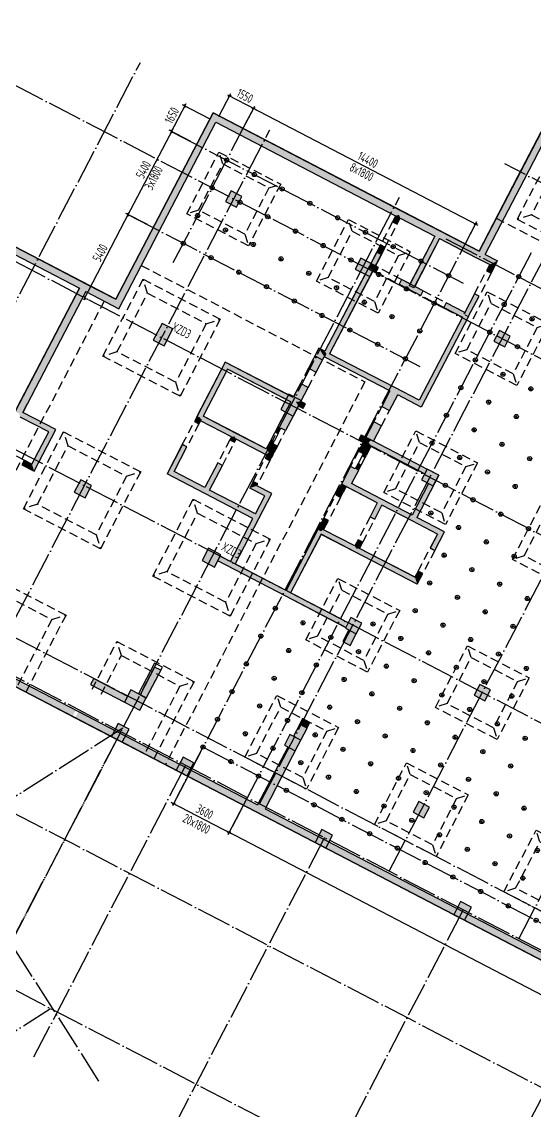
# Model space of a CAD drawing. Extents: x -190030 to 1780958, y -2186385 to 288330.
# Drawn here: x -89805 to -60274, y 192945 to 255662 of the extents above; entities that cross this region are included whole.
import ezdxf

# ---------------------------------------------------------------- set-up
doc = ezdxf.new("R2010")
doc.units = 0
doc.header["$LTSCALE"] = 1000
doc.header["$MEASUREMENT"] = 0
doc.linetypes.add('DASHED', pattern=[0.75, 0.5, -0.25])
doc.linetypes.add('DOTE', pattern=[2.42, 2, -0.2, 0.02, -0.2])
for name, color, linetype in [('$0$05-填充_天正', 26, 'Continuous'), ('$0$A_STR-砌块墙', 121, 'Continuous'), ('$0$A_STR-砼墙', 51, 'Continuous'), ('05-填充_天正', 26, 'Continuous'), ('104-6 B2核心筒$0$05-填充_天正', 26, 'Continuous'), ('104-6 B2核心筒$0$A_STR-砼墙', 51, 'Continuous'), ('3', 3, 'Continuous'), ('A_AXIS-轴线', 1, 'DOTE'), ('A_STR-砼墙', 51, 'Continuous'), ('BEAM_SE', 144, 'DASHED'), ('COLU', 7, 'Continuous'), ('COLU_HATCH', 251, 'Continuous'), ('DIM', 3, 'Continuous'), ('DOTE', 4, 'DOTE'), ('jc', 5, 'Continuous'), ('s-base', 60, 'Continuous'), ('TEXT', 7, 'Continuous'), ('锚杆', 6, 'Continuous')]:
    doc.layers.add(name, color=color, linetype=linetype)
doc.styles.add('TSSD_Dimension', font='Tssdeng.shx', dxfattribs={"width": 0.7, "bigfont": 'hztxt.shx'})
doc.styles.add('TSSD_Rein', font='tssdeng.shx', dxfattribs={"width": 0.7, "bigfont": 'hztxt.shx'})
doc.dimstyles.new('TSSD_150_150', dxfattribs={"dimtxt": 525, "dimasz": 150, "dimexe": 150, "dimexo": 375, "dimgap": 150, "dimtad": 1, "dimdec": 0, "dimzin": 0, "dimdsep": 46, "dimtxsty": 'TSSD_Dimension', "dimblk": 'ARCHTICK', "dimblk1": 'ARCHTICK', "dimblk2": 'ARCHTICK', "dimcen": 0, "dimdle": 150, "dimclrt": 7, "dimadec": 0, "dimazin": 0, "dimtfac": 1, "dimtdec": 0, "dimtix": 1, "dimtmove": 2, "dimatfit": 3, "dimfxl": 1, "dimtolj": 1, "dimtzin": 0, "dimarcsym": 0})

# ---------------------------------------------------------------- blocks, each defined once
blk = doc.blocks.new('104 轴线')
for p, q in [((-113685, 111729), (-249575, 182469)), ((-206397, 125945), (-177039, 182341)), ((-198946, 122066), (-169588, 178462)), ((-117841, 103746), (-253731, 174486)), ((-191495, 118187), (-162137, 174584)), ((-238076, 120964), (-213259, 168637)), ((-122274, 95231), (-258164, 165971)), ((-230625, 117086), (-205808, 164758)), ((-109530, 119712), (-192288, 162793)), ((-223174, 113207), (-198357, 160880)), ((-126707, 86715), (-262597, 157455)), ((-127630, 84941), (-263520, 155681)), ((-130863, 78732), (-266753, 149472)), ((-135018, 70749), (-270908, 141489)), ((-262856, 99412), (-214266, 130319)), ((-214380, 130100), (-223174, 113207)), ((-210654, 128161), (-219449, 111268)), ((-224464, 123832), (-215662, 109994)), ((-202671, 124005), (-211465, 107112)), ((-194688, 119850), (-203482, 102956)), ((-186705, 115694), (-195499, 98801)), ((-256737, 89793), (-218420, 114166))]:
    blk.add_line(p, q)
blk = doc.blocks.new('A$C40850C3D')
at = {"layer": 's-base', "color": 8, "linetype": 'DASHED'}
for p, q in [((-1500, 1500), (-2000, 2000)), ((1500, 1500), (2000, 2000)), ((-1500, -1500), (-2000, -2000)), ((1500, -1500), (2000, -2000))]:
    blk.add_line(p, q, dxfattribs=at)
for points in [[(2000, 2000), (2000, -2000), (-2000, -2000), (-2000, 2000)], [(1500, 1500), (1500, -1500), (-1500, -1500), (-1500, 1500)]]:
    blk.add_lwpolyline(points, close=True, dxfattribs=at)
blk = doc.blocks.new('zhu1')
at = {"layer": 'COLU_HATCH'}
for points in [[(-93235, 101818), (-92615, 101495), (-92291, 102116), (-92912, 102439)], [(-85785, 97939), (-84942, 97501), (-84619, 98122), (-85461, 98560)], [(-96883, 94811), (-97391, 93835), (-96770, 93511), (-96262, 94487)], [(-77801, 93784), (-77181, 93460), (-76857, 94081), (-77478, 94405)], [(-90054, 89846), (-89345, 89476), (-88883, 90363), (-89592, 90733)], [(-81957, 85801), (-81292, 85454), (-80969, 86075), (-81634, 86421)], [(-101570, 85807), (-101940, 85098), (-101319, 84774), (-100949, 85484)], [(-94210, 81863), (-94579, 81153), (-93870, 80784), (-93500, 81493)], [(-86346, 77262), (-85725, 76939), (-85401, 77560), (-86022, 77883)], [(-78939, 73407), (-78318, 73083), (-77995, 73704), (-78616, 74027)], [(-98164, 72535), (-97795, 73244), (-98682, 73706), (-99051, 72996)], [(-99799, 71019), (-99178, 70695), (-98785, 71449), (-99406, 71773)], [(-89855, 70521), (-89234, 70198), (-88911, 70819), (-89532, 71142)], [(-96073, 69079), (-95452, 68756), (-95060, 69510), (-95681, 69833)], [(-82448, 66665), (-81827, 66342), (-81504, 66963), (-82125, 67286)], [(-88090, 64923), (-87469, 64600), (-87077, 65354), (-87698, 65677)], [(-80107, 60768), (-79486, 60445), (-79094, 61198), (-79715, 61522)]]:
    blk.add_hatch(color=8, dxfattribs=at).paths.add_polyline_path(points)
at = {"layer": 'A_STR-砼墙', "color": 8}
for p, q in [((-99544, 96196), (-93957, 106929)), ((-93957, 106929), (-83136, 101295)), ((-76417, 103265), (-74432, 107079)), ((-76062, 103080), (-74077, 106894)), ((-99374, 95656), (-93787, 106389)), ((-93787, 106389), (-83453, 101010)), ((-78656, 98964), (-76417, 103265)), ((-78301, 98779), (-76062, 103080)), ((-83453, 101010), (-83638, 100655)), ((-83136, 101295), (-80874, 100118)), ((-83638, 100655), (-83372, 100517)), ((-83372, 100517), (-83187, 100871)), ((-83187, 100871), (-81191, 99832)), ((-106906, 100028), (-101230, 97073)), ((-81191, 99832), (-82624, 97080)), ((-80874, 100118), (-78656, 98964)), ((-107047, 99651), (-101636, 96834)), ((-84331, 99325), (-84562, 98881)), ((-84065, 99186), (-84331, 99325)), ((-84295, 98742), (-84065, 99186)), ((-80925, 99694), (-82358, 96941)), ((-80925, 99694), (-78841, 98609)), ((-84295, 98742), (-87251, 93066)), ((-84562, 98881), (-84885, 98260)), ((-78841, 98609), (-78042, 98193)), ((-78301, 98779), (-77592, 98409)), ((-84759, 97853), (-84581, 97760)), ((-84443, 98027), (-84620, 98119)), ((-84581, 97760), (-84443, 98027)), ((-78042, 98193), (-78227, 97838)), ((-77961, 97700), (-77592, 98409)), ((-85208, 97639), (-87517, 93204)), ((-83112, 97334), (-83251, 97068)), ((-82624, 97080), (-83112, 97334)), ((-78227, 97838), (-77961, 97700)), ((-105215, 89959), (-101636, 96834)), ((-101281, 96649), (-104906, 89686)), ((-101281, 96649), (-99374, 95656)), ((-101230, 97073), (-99544, 96196)), ((-83251, 97068), (-82009, 96421)), ((-81870, 96687), (-82358, 96941)), ((-82009, 96421), (-81870, 96687)), ((-80540, 95995), (-80678, 95729)), ((-79475, 95441), (-80540, 95995)), ((-78920, 96508), (-79519, 95357)), ((-79253, 95219), (-78654, 96369)), ((-78654, 96369), (-78920, 96508)), ((-80678, 95729), (-79614, 95175)), ((-79519, 95357), (-79475, 95441)), ((-79614, 95175), (-82106, 90387)), ((-79278, 95169), (-81978, 89983)), ((-79253, 95219), (-79278, 95169)), ((-87872, 93389), (-88472, 92236)), ((-88028, 92005), (-87567, 92892)), ((-87517, 93204), (-87872, 93389)), ((-87522, 92869), (-87567, 92892)), ((-83779, 90920), (-87522, 92869)), ((-83507, 91117), (-87251, 93066)), ((-93252, 92582), (-94868, 89478)), ((-89615, 90689), (-93252, 92582)), ((-88472, 92236), (-88028, 92005)), ((-93124, 92177), (-94533, 89472)), ((-89754, 90423), (-93124, 92177)), ((-88934, 91349), (-89326, 90594)), ((-88490, 91118), (-88934, 91349)), ((-88906, 90319), (-88490, 91118)), ((-82106, 90387), (-83507, 91117)), ((-136647, 90652), (-101699, 72459)), ((-88640, 90181), (-88906, 90319)), ((-83779, 90920), (-84241, 90033)), ((-83797, 89802), (-83336, 90689)), ((-81978, 89983), (-83336, 90689)), ((-136832, 90297), (-101883, 72104)), ((-104906, 89686), (-104652, 90174)), ((-102999, 88693), (-104906, 89686)), ((-89788, 89707), (-90227, 88865)), ((-89044, 90053), (-89783, 88634)), ((-88778, 89915), (-89044, 90053)), ((-88778, 89915), (-88640, 90181)), ((-84241, 90033), (-83797, 89802)), ((-103403, 88566), (-105045, 89420)), ((-94891, 89434), (-95030, 89167)), ((-95030, 89167), (-94763, 89029)), ((-94868, 89478), (-94891, 89434)), ((-94763, 89029), (-94671, 89206)), ((-92897, 88283), (-94671, 89206)), ((-92626, 88480), (-94533, 89472)), ((-84703, 89146), (-85164, 88259)), ((-84259, 88915), (-84703, 89146)), ((-104373, 86703), (-103403, 88566)), ((-104246, 86298), (-102999, 88693)), ((-90896, 87579), (-92626, 88480)), ((-90227, 88865), (-90388, 88554)), ((-90388, 88554), (-90211, 88462)), ((-90211, 88462), (-90049, 88772)), ((-89783, 88634), (-90049, 88772)), ((-84721, 88028), (-84259, 88915)), ((-95722, 87837), (-96599, 86152)), ((-95456, 87698), (-95722, 87837)), ((-92897, 88283), (-92989, 88105)), ((-92989, 88105), (-92723, 87967)), ((-92723, 87967), (-92631, 88144)), ((-90901, 87244), (-92631, 88144)), ((-90688, 87978), (-90896, 87579)), ((-90619, 88111), (-90688, 87978)), ((-90442, 88018), (-90619, 88111)), ((-90511, 87885), (-90442, 88018)), ((-90511, 87885), (-90245, 87747)), ((-85303, 87993), (-85580, 87461)), ((-85430, 88398), (-85569, 88132)), ((-85569, 88132), (-85303, 87993)), ((-85430, 88398), (-84854, 88098)), ((-85164, 88259), (-84721, 88028)), ((-84854, 88098), (-83452, 87368)), ((-96195, 86279), (-95456, 87698)), ((-90857, 87221), (-90949, 87043)), ((-90857, 87221), (-90901, 87244)), ((-90857, 87221), (-90901, 87244)), ((-90683, 86905), (-90452, 87348)), ((-90245, 87747), (-90452, 87348)), ((-90452, 87348), (-90452, 87348)), ((-90452, 87348), (-90452, 87348)), ((-85580, 87461), (-85314, 87322)), ((-85314, 87322), (-85383, 87189)), ((-85383, 87189), (-85206, 87097)), ((-85206, 87097), (-85136, 87230)), ((-84859, 87762), (-85136, 87230)), ((-84859, 87762), (-83591, 87102)), ((-83452, 87368), (-81634, 86421)), ((-104817, 86934), (-104956, 86668)), ((-104956, 86668), (-104246, 86298)), ((-104373, 86703), (-104817, 86934)), ((-93682, 86775), (-94421, 85356)), ((-94155, 85217), (-93416, 86636)), ((-93416, 86636), (-93682, 86775)), ((-90949, 87043), (-90683, 86905)), ((-86042, 86574), (-86573, 85554)), ((-85775, 86435), (-86042, 86574)), ((-85614, 86746), (-85775, 86435)), ((-85436, 86653), (-85614, 86746)), ((-85598, 86343), (-85436, 86653)), ((-83591, 87102), (-81772, 86155)), ((-94426, 85020), (-96599, 86152)), ((-94421, 85356), (-96195, 86279)), ((-85598, 86343), (-85991, 85589)), ((-80969, 86075), (-82239, 83636)), ((-81013, 86098), (-80969, 86075)), ((-91642, 85713), (-91841, 85331)), ((-90980, 84883), (-91841, 85331)), ((-91376, 85574), (-91642, 85713)), ((-91436, 85459), (-91376, 85574)), ((-90576, 85011), (-91436, 85459)), ((-86573, 85554), (-86757, 85199)), ((-86306, 85415), (-86491, 85060)), ((-84506, 84478), (-86306, 85415)), ((-84234, 84675), (-85991, 85589)), ((-81558, 85593), (-82505, 83774)), ((-91659, 83580), (-94426, 85020)), ((-91520, 83846), (-94155, 85217)), ((-91520, 83846), (-90980, 84883)), ((-91324, 83574), (-90576, 85011)), ((-86757, 85199), (-86896, 84933)), ((-86896, 84933), (-86630, 84794)), ((-86630, 84794), (-86491, 85060)), ((-82505, 83774), (-84234, 84675)), ((-84506, 84478), (-84921, 83680)), ((-84655, 83541), (-84240, 84339)), ((-82510, 83439), (-84240, 84339)), ((-92952, 81096), (-91659, 83580)), ((-92686, 80957), (-91324, 83574)), ((-87588, 83602), (-87935, 82937)), ((-87599, 82932), (-87322, 83464)), ((-87322, 83464), (-87588, 83602)), ((-84921, 83680), (-84655, 83541)), ((-81047, 82677), (-82510, 83439)), ((-80642, 82805), (-82239, 83636)), ((-87935, 82937), (-89759, 79433)), ((-85799, 81994), (-87599, 82932)), ((-81196, 81740), (-80642, 82805)), ((-87738, 82666), (-89493, 79294)), ((-85804, 81659), (-87738, 82666)), ((-85614, 82349), (-85799, 81994)), ((-85348, 82211), (-85614, 82349)), ((-85533, 81856), (-85348, 82211)), ((-81047, 82677), (-81462, 81879)), ((-82212, 79789), (-85804, 81659)), ((-82339, 80193), (-85533, 81856)), ((-81462, 81879), (-81196, 81740)), ((-89764, 79098), (-93685, 81139)), ((-89759, 79433), (-93546, 81405)), ((-82155, 80548), (-82339, 80193)), ((-82212, 79789), (-81889, 80410)), ((-81889, 80410), (-82155, 80548)), ((-86323, 77306), (-89764, 79098)), ((-86184, 77572), (-89493, 79294)), ((-86150, 77161), (-86497, 76495)), ((-86071, 76274), (-85724, 76939)), ((-86497, 76495), (-86071, 76274)), ((-100818, 74366), (-101003, 74012)), ((-101003, 74012), (-99051, 72996)), ((-100818, 74366), (-98867, 73350)), ((-101699, 72459), (-91391, 67093)), ((-101883, 72104), (-91443, 66669)), ((-88990, 71705), (-89337, 71040)), ((-88806, 72060), (-88990, 71705)), ((-88380, 71839), (-88806, 72060)), ((-88564, 71484), (-88380, 71839)), ((-88564, 71484), (-89072, 70508)), ((-89660, 70419), (-91391, 67093)), ((-89072, 70508), (-90966, 66871)), ((-91443, 66669), (-64850, 52826)), ((-90966, 66871), (-64799, 53250))]:
    blk.add_line(p, q, dxfattribs=at)
blk.add_lwpolyline([(-96872, 75017), (-97315, 75248), (-98239, 73474), (-97795, 73243)], close=True, dxfattribs=at)
at = {"layer": 'COLU', "color": 8}
for points in [[(-93235, 101818), (-92615, 101495), (-92291, 102116), (-92912, 102439)], [(-85785, 97939), (-84942, 97501), (-84619, 98122), (-85461, 98560)], [(-96883, 94811), (-97391, 93835), (-96770, 93511), (-96262, 94487)], [(-77801, 93784), (-77181, 93460), (-76857, 94081), (-77478, 94405)], [(-81957, 85801), (-81292, 85454), (-80969, 86075), (-81634, 86421)], [(-101570, 85807), (-101940, 85098), (-101319, 84774), (-100949, 85484)], [(-94210, 81863), (-94579, 81153), (-93870, 80784), (-93500, 81493)], [(-86346, 77262), (-85725, 76939), (-85401, 77560), (-86022, 77883)], [(-78939, 73407), (-78318, 73083), (-77995, 73704), (-78616, 74027)], [(-99799, 71019), (-99178, 70695), (-98785, 71449), (-99406, 71773)], [(-89855, 70521), (-89234, 70198), (-88911, 70819), (-89532, 71142)], [(-96073, 69079), (-95452, 68756), (-95060, 69510), (-95681, 69833)], [(-82448, 66665), (-81827, 66342), (-81504, 66963), (-82125, 67286)], [(-88090, 64923), (-87469, 64600), (-87077, 65354), (-87698, 65677)], [(-80107, 60768), (-79486, 60445), (-79094, 61198), (-79715, 61522)]]:
    blk.add_lwpolyline(points, close=True, dxfattribs=at)
for points in [[(-90054, 89846), (-89345, 89476), (-88883, 90363), (-89592, 90733), (-90054, 89846)], [(-90857, 87221), (-90857, 87221)], [(-90591, 87082), (-90452, 87348)], [(-98164, 72535), (-97795, 73244), (-98682, 73706), (-99051, 72996), (-98164, 72535)]]:
    blk.add_lwpolyline(points, dxfattribs=at)
blk = doc.blocks.new('xzd-3b')
at = {"layer": 's-base', "color": 8, "linetype": 'DASHED'}
for p, q in [((-543722, -43410), (-544322, -42810)), ((-539922, -43410), (-539322, -42810)), ((-543722, -47210), (-544322, -47810)), ((-539922, -47210), (-539322, -47810))]:
    blk.add_line(p, q, dxfattribs=at)
for points in [[(-539322, -42810), (-539322, -47810), (-544322, -47810), (-544322, -42810)], [(-539922, -43410), (-539922, -47210), (-543722, -47210), (-543722, -43410)]]:
    blk.add_lwpolyline(points, close=True, dxfattribs=at)
at = {"layer": 'TEXT', "color": 8, "style": 'TSSD_Rein', "width": 0.7}
blk.add_text('XZD3', height=525, rotation=360, dxfattribs=at).set_placement((-541573, -44673))
blk = doc.blocks.new('maogan1')
at = {"layer": '锚杆'}
for p, q in [((-1382074, -58863), (-1381931, -58863)), ((-1382052, -58863), (-1381929, -58863)), ((-1382000, -58920), (-1382000, -58800))]:
    blk.add_line(p, q, dxfattribs=at)
blk.add_circle((-1382000, -58863), 120, dxfattribs=at)
blk = doc.blocks.new('_ArchTick')
at = {"color": 0, "linetype": 'ByBlock', "const_width": 0.4}
blk.add_lwpolyline([(-0.5, -0.5), (0.5, 0.5)], dxfattribs=at)
blk = doc.blocks.new('*D212')
at = {"layer": 'Defpoints', "color": 0, "transparency": 16777216}
for p in [(-79379, 213908), (-76186, 212245), (-81073, 210654)]:
    blk.add_point(p, dxfattribs=at)
at = {"layer": 'DIM', "color": 0, "lineweight": -2, "transparency": 16777216}
for p, q in [((-79552, 213575), (-81142, 210521)), ((-76359, 211913), (-77949, 208858)), ((-77747, 208922), (-81206, 210723))]:
    blk.add_line(p, q, dxfattribs=at)
at = {"layer": 'DIM', "color": 0, "lineweight": -2, "transparency": 16777216, "xscale": 150, "yscale": 150, "zscale": 150}
for p, rotation in [((-81073, 210654), 152.4999861478323), ((-77880, 208991), 332.4999861478323)]:
    blk.add_blockref('_ArchTick', p, dxfattribs=dict(at, rotation=rotation))
at = {"layer": 'DIM', "color": 7, "transparency": 16777216, "insert": (-79286, 210188), "char_height": 525, "attachment_point": 5, "rotation": 332.49999, "style": 'TSSD_Dimension'}
blk.add_mtext('\\A1;3600', dxfattribs=at)
blk = doc.blocks.new('*D213')
at = {"layer": 'Defpoints', "color": 0, "transparency": 16777216}
for p in [(-78635, 249879), (-81195, 249351), (-79752, 248600)]:
    blk.add_point(p, dxfattribs=at)
at = {"layer": 'DIM', "color": 0, "lineweight": -2, "transparency": 16777216}
for p, q in [((-80364, 250948), (-81265, 249218)), ((-78968, 250052), (-80566, 250884)), ((-80085, 248773), (-81328, 249420))]:
    blk.add_line(p, q, dxfattribs=at)
at = {"layer": 'DIM', "color": 0, "lineweight": -2, "transparency": 16777216, "xscale": 150, "yscale": 150, "zscale": 150}
for p, rotation in [((-80433, 250815), 62.49998614641404), ((-81195, 249351), 242.499986146414)]:
    blk.add_blockref('_ArchTick', p, dxfattribs=dict(at, rotation=rotation))
at = {"layer": 'DIM', "color": 7, "transparency": 16777216, "insert": (-81180, 250273), "char_height": 525, "attachment_point": 5, "rotation": 62.49999, "style": 'TSSD_Dimension'}
blk.add_mtext('\\A1;1650', dxfattribs=at)
blk = doc.blocks.new('*D214')
at = {"layer": 'Defpoints', "color": 0, "transparency": 16777216}
for p in [(-79752, 248600), (-83689, 244561), (-82246, 243810)]:
    blk.add_point(p, dxfattribs=at)
at = {"layer": 'DIM', "color": 0, "lineweight": -2, "transparency": 16777216}
for p, q in [((-81126, 249484), (-83758, 244428)), ((-80085, 248773), (-81328, 249420)), ((-82578, 243983), (-83822, 244630))]:
    blk.add_line(p, q, dxfattribs=at)
at = {"layer": 'DIM', "color": 0, "lineweight": -2, "transparency": 16777216, "xscale": 150, "yscale": 150, "zscale": 150}
for p, rotation in [((-81195, 249351), 62.49998614641404), ((-83689, 244561), 242.499986146414)]:
    blk.add_blockref('_ArchTick', p, dxfattribs=dict(at, rotation=rotation))
at = {"layer": 'DIM', "color": 7, "transparency": 16777216, "insert": (-82808, 247146), "char_height": 525, "attachment_point": 5, "rotation": 62.49999, "style": 'TSSD_Dimension'}
blk.add_mtext('\\A1;5400', dxfattribs=at)
blk = doc.blocks.new('*D215')
at = {"layer": 'Defpoints', "color": 0, "transparency": 16777216}
for p in [(-82246, 243810), (-86292, 239828), (-86182, 239771)]:
    blk.add_point(p, dxfattribs=at)
at = {"layer": 'DIM', "color": 0, "lineweight": -2, "transparency": 16777216}
for p, q in [((-83620, 244694), (-86251, 239638)), ((-82578, 243983), (-83822, 244630)), ((-85959, 239655), (-86049, 239702))]:
    blk.add_line(p, q, dxfattribs=at)
at = {"layer": 'DIM', "color": 0, "lineweight": -2, "transparency": 16777216, "xscale": 150, "yscale": 150, "zscale": 150}
for p, rotation in [((-83689, 244561), 62.49998614641404), ((-86182, 239771), 242.499986146414)]:
    blk.add_blockref('_ArchTick', p, dxfattribs=dict(at, rotation=rotation))
at = {"layer": 'DIM', "color": 7, "transparency": 16777216, "insert": (-85301, 242357), "char_height": 525, "attachment_point": 5, "rotation": 62.49999, "style": 'TSSD_Dimension'}
blk.add_mtext('\\A1;5400', dxfattribs=at)
blk = doc.blocks.new('*D218')
at = {"layer": 'Defpoints', "color": 0, "transparency": 16777216}
for p in [(-76473, 250676), (-78635, 249879), (-77261, 249163)]:
    blk.add_point(p, dxfattribs=at)
at = {"layer": 'DIM', "color": 0, "lineweight": -2, "transparency": 16777216}
for p, q in [((-78462, 250212), (-77779, 251525)), ((-77981, 251461), (-76340, 250607)), ((-77088, 249495), (-76404, 250809))]:
    blk.add_line(p, q, dxfattribs=at)
at = {"layer": 'DIM', "color": 0, "lineweight": -2, "transparency": 16777216, "xscale": 150, "yscale": 150, "zscale": 150}
for p, rotation in [((-77848, 251392), 152.4999861478323), ((-76473, 250676), 332.4999861478323)]:
    blk.add_blockref('_ArchTick', p, dxfattribs=dict(at, rotation=rotation))
at = {"layer": 'DIM', "color": 7, "transparency": 16777216, "insert": (-76970, 251400), "char_height": 525, "attachment_point": 5, "rotation": 332.49999, "style": 'TSSD_Dimension'}
blk.add_mtext('\\A1;1550', dxfattribs=at)
blk = doc.blocks.new('*D219')
at = {"layer": 'Defpoints', "color": 0, "transparency": 16777216}
for p in [(-77261, 249163), (-63700, 244027), (-64419, 242647)]:
    blk.add_point(p, dxfattribs=at)
at = {"layer": 'DIM', "color": 0, "lineweight": -2, "transparency": 16777216}
for p, q in [((-77088, 249495), (-76404, 250809)), ((-76606, 250745), (-63567, 243958)), ((-64245, 242979), (-63631, 244160))]:
    blk.add_line(p, q, dxfattribs=at)
at = {"layer": 'DIM', "color": 0, "lineweight": -2, "transparency": 16777216, "xscale": 150, "yscale": 150, "zscale": 150}
for p, rotation in [((-76473, 250676), 152.4999861478323), ((-63700, 244027), 332.4999861478323)]:
    blk.add_blockref('_ArchTick', p, dxfattribs=dict(at, rotation=rotation))
at = {"layer": 'DIM', "color": 7, "transparency": 16777216, "insert": (-69896, 247717), "char_height": 525, "attachment_point": 5, "rotation": 332.49999, "style": 'TSSD_Dimension'}
blk.add_mtext('\\A1;14400', dxfattribs=at)
blk = doc.blocks.new('*D288')
at = {"layer": 'Defpoints', "color": 0, "transparency": 16777216}
for p in [(-76186, 212245), (-77880, 208991), (-13014, 177669)]:
    blk.add_point(p, dxfattribs=at)
at = {"layer": 'DIM', "color": 0, "lineweight": -2, "transparency": 16777216}
for p, q in [((-76359, 211913), (-77949, 208858)), ((-13882, 175676), (-78013, 209061)), ((-13187, 177336), (-14084, 175612))]:
    blk.add_line(p, q, dxfattribs=at)
at = {"layer": 'DIM', "color": 0, "lineweight": -2, "transparency": 16777216, "xscale": 150, "yscale": 150, "zscale": 150}
for p, rotation in [((-77880, 208991), 152.4999861478323), ((-14015, 175746), 332.4999861478323)]:
    blk.add_blockref('_ArchTick', p, dxfattribs=dict(at, rotation=rotation))
at = {"layer": 'DIM', "color": 7, "transparency": 16777216, "insert": (-45757, 192734), "char_height": 525, "attachment_point": 5, "rotation": 332.49999, "style": 'TSSD_Dimension'}
blk.add_mtext('\\A1;72000', dxfattribs=at)

msp = doc.modelspace()

# ---------------------------------------------------------------- hatches: boundary and pattern name
at = {"layer": '$0$05-填充_天正'}
for points in [[(-75706, 230710.4), (-75798.5, 230532.7), (-75532.4, 230394.2), (-75301.4, 230838)], [(-76285.1, 228948.3), (-76225.1, 229063.7), (-76491.2, 229202.2), (-76689.8, 228820.7)], [(-75829.4, 228372.8), (-75424.8, 228500.4), (-76285.1, 228948.3), (-76689.8, 228820.7)], [(-76350, 227156.2), (-76172.6, 227063.8), (-75424.8, 228500.4), (-75829.4, 228372.8), (-76369.5, 227335.4)], [(-77939.9, 224318.7), (-77535.3, 224446.3), (-76172.6, 227063.8), (-76350, 227156.2), (-76508, 227069.3)]]:
    msp.add_hatch(color=8, dxfattribs=at).paths.add_polyline_path(points)
at = {"layer": '05-填充_天正'}
for points in [[(-84393.4, 239685.4), (-84223.3, 239145.9), (-78636.1, 249878.7), (-78806.2, 250418.2)], [(-78806.2, 250418.2), (-78636.1, 249878.7), (-68302.4, 244499.4), (-68107.8, 244548.4), (-67984.7, 244784.9)], [(-61266.1, 246754.5), (-60911.3, 246569.8), (-58925.8, 250383.9), (-59280.6, 250568.6)], [(-63448.6, 242273.2), (-63150.5, 242268.4), (-60911.3, 246569.8), (-61266.1, 246754.5), (-63505.3, 242453.1)], [(-68107.8, 244548.4), (-68036.3, 244360.8), (-66040.6, 243321.9), (-65845.9, 243370.9), (-65722.8, 243607.4), (-67984.7, 244784.9)], [(-68302.4, 244499.4), (-68487.1, 244144.6), (-68221, 244006), (-68036.3, 244360.8), (-68107.8, 244548.4)], [(-91937.8, 243312.2), (-91895.9, 243140), (-86485.2, 240323.4), (-86231.5, 240341.6), (-86078.8, 240562.8), (-91755.6, 243517.9)], [(-65845.9, 243370.9), (-66040.6, 243321.9), (-67518.1, 240483.5), (-67252, 240345), (-65774.4, 243183.4)], [(-65845.9, 243370.9), (-65774.4, 243183.4), (-63690, 242098.3), (-63448.6, 242273.2), (-63505.3, 242453.1), (-65722.8, 243607.4)], [(-69144.5, 242232), (-68913.6, 242675.5), (-69179.8, 242814), (-69410.6, 242370.5)], [(-69144.5, 242232), (-69410.6, 242370.5), (-72365.8, 236693.7), (-72278.9, 236535.7), (-72099.7, 236555.2)], [(-63448.6, 242273.2), (-63690, 242098.3), (-62891.6, 241682.7), (-62440.8, 241898.9), (-63150.5, 242268.4)], [(-69690.9, 241723.9), (-69829.4, 241457.8), (-69430.3, 241250), (-69291.7, 241516.1)], [(-62891.6, 241682.7), (-63076.3, 241327.8), (-62810.2, 241189.3), (-62440.8, 241898.9)], [(-86231.5, 240341.6), (-86485.2, 240323.4), (-90179.2, 233227.5), (-89942.6, 233104.3), (-89755.1, 233175.8), (-86130.4, 240138.7)], [(-86231.5, 240341.6), (-86130.4, 240138.7), (-84223.3, 239145.9), (-84393.4, 239685.4), (-86078.8, 240562.8)], [(-66719.4, 240177), (-67961.2, 240823.5), (-68099.7, 240557.4), (-66857.9, 239910.9)], [(-64101.7, 238708.4), (-63502.8, 239858.8), (-63768.9, 239997.3), (-64367.8, 238846.9)], [(-64324.4, 238930.3), (-65388.9, 239484.4), (-65527.4, 239218.3), (-64462.9, 238664.2), (-64304.9, 238751)], [(-64304.9, 238751), (-64462.9, 238664.2), (-66955, 233877), (-66827.4, 233472.4), (-64127.5, 238658.7)], [(-64101.7, 238708.4), (-64367.8, 238846.9), (-64324.4, 238930.3), (-64304.9, 238751), (-64127.5, 238658.7)], [(-72720.6, 236878.4), (-73320.9, 235725.3), (-72877.4, 235494.4), (-72415.6, 236381.4)], [(-72278.9, 236535.7), (-72365.8, 236693.7), (-72720.6, 236878.4), (-72415.6, 236381.4), (-72371.3, 236358.3)], [(-68389.7, 234398.4), (-68356.5, 234606.6), (-72099.7, 236555.2), (-72278.9, 236535.7), (-72371.3, 236358.3), (-68628.1, 234409.7)], [(-77973.6, 235667), (-78101.1, 236071.6), (-79717, 232967.5), (-79539.6, 232875.1), (-79381.7, 232962)], [(-74045.8, 233791.4), (-74198.2, 234039.9), (-78101.1, 236071.6), (-77973.6, 235667), (-74336.8, 233773.8)], [(-73754.7, 233809), (-73339.1, 234607.4), (-73782.6, 234838.2), (-74198.2, 234039.9), (-74045.8, 233791.4)], [(-66827.4, 233472.4), (-66955, 233877), (-68356.5, 234606.6), (-68389.7, 234398.4), (-68184.6, 234178.9)], [(-121963.6, 233933.5), (-86882.4, 215671.4), (-86697.7, 216026.2), (-121778.9, 234288.3)], [(-68628.1, 234409.7), (-69089.9, 233522.7), (-68646.3, 233291.8), (-68184.6, 234178.9), (-68389.7, 234398.4)], [(-74045.8, 233791.4), (-74336.8, 233773.8), (-75075.8, 232354.1), (-74632.3, 232123.2), (-73893.3, 233542.9)], [(-73488.6, 233670.5), (-73754.7, 233809), (-74045.8, 233791.4), (-73893.3, 233542.9), (-73627.2, 233404.4)], [(-88252.5, 232055.4), (-87847.9, 232183), (-89755.1, 233175.8), (-89942.6, 233104.3), (-89893.6, 232909.7)], [(-79740.1, 232923.1), (-79878.6, 232657), (-79612.5, 232518.5), (-79474, 232784.6)], [(-79539.6, 232875.1), (-79717, 232967.5), (-79740.1, 232923.1), (-79474, 232784.6), (-79520.2, 232695.9)], [(-77566.9, 231791.9), (-77474.6, 231969.3), (-79381.7, 232962), (-79539.6, 232875.1), (-79520.2, 232695.9), (-77746.2, 231772.4)], [(-89222.4, 230192.3), (-89094.8, 229787.7), (-87847.9, 232183), (-88252.5, 232055.4)], [(-75075.8, 232354.1), (-75237.4, 232043.7), (-75060, 231951.3), (-74898.4, 232261.8)], [(-69569.9, 231517.8), (-69108.1, 232404.8), (-69551.6, 232635.7), (-70013.4, 231748.7)], [(-77746.2, 231772.4), (-77838.5, 231595), (-77572.4, 231456.5), (-77480.1, 231633.9), (-77566.9, 231791.9)], [(-75598.9, 230880.1), (-75744.9, 231068.8), (-77474.6, 231969.3), (-77566.9, 231791.9), (-77480.1, 231633.9), (-75750.4, 230733.5)], [(-75094.1, 231236.2), (-75537.6, 231467.1), (-75744.9, 231068.8), (-75598.9, 230880.1), (-75301.4, 230838)], [(-75360.2, 231374.8), (-75290.9, 231507.8), (-75468.3, 231600.2), (-75537.6, 231467.1)], [(-69854.4, 231440.4), (-70151.9, 231482.6), (-70428.9, 230950.4), (-69985.4, 230719.5), (-69708.4, 231251.7)], [(-70418, 231621.1), (-70151.9, 231482.6), (-69854.4, 231440.4), (-69702.9, 231587.1), (-70279.5, 231887.2)], [(-69854.4, 231440.4), (-69708.4, 231251.7), (-68439.9, 230591.4), (-68301.3, 230857.5), (-69702.9, 231587.1)], [(-81044, 229768.8), (-80305.2, 231188), (-80571.3, 231326.5), (-81448.6, 229641.2)], [(-75706, 230710.4), (-75301.4, 230838), (-75598.9, 230880.1), (-75750.4, 230733.5)], [(-75706, 230710.4), (-75301.4, 230838), (-75598.9, 230880.1), (-75750.4, 230733.5)], [(-70162.8, 230811.9), (-70232.1, 230678.8), (-70054.7, 230586.5), (-69985.4, 230719.5)], [(-66621.6, 229644.8), (-66483.1, 229910.9), (-68301.3, 230857.5), (-68439.9, 230591.4)], [(-89222.4, 230192.3), (-89666.1, 230423.3), (-89804.6, 230157.2), (-89094.8, 229787.7)], [(-79003.8, 228706.8), (-78265, 230126), (-78531.1, 230264.5), (-79269.9, 228845.3), (-79183.1, 228687.3)], [(-70447.2, 229832.5), (-70285.6, 230143), (-70463, 230235.3), (-70624.6, 229924.9)], [(-79183.1, 228687.3), (-79269.9, 228845.3), (-81044, 229768.8), (-81448.6, 229641.2), (-79275.4, 228509.9)], [(-70447.2, 229832.5), (-70890.7, 230063.4), (-71421.7, 229043.3), (-70839.6, 229078.5)], [(-65885.2, 229543.3), (-66185.4, 228966.8), (-66407.1, 229082.2), (-67353.7, 227263.9), (-67266.8, 227105.9), (-67087.6, 227125.4), (-65817.8, 229564.6)], [(-65862.1, 229587.7), (-65885.2, 229543.3), (-65817.8, 229564.6)], [(-71421.7, 229043.3), (-71606.4, 228688.4), (-71340.3, 228549.9), (-71155.6, 228904.8)], [(-69175.7, 227986.9), (-69083.4, 228164.3), (-70839.6, 229078.5), (-71421.7, 229043.3), (-69354.9, 227967.4)], [(-76350, 227156.2), (-76369.5, 227335.4), (-79003.8, 228706.8), (-79183.1, 228687.3), (-79275.4, 228509.9), (-76508, 227069.3)], [(-71606.4, 228688.4), (-71744.9, 228422.4), (-71478.8, 228283.9), (-71340.3, 228549.9)], [(-69354.9, 227967.4), (-69770.5, 227169.1), (-69504.4, 227030.6), (-69088.8, 227828.9), (-69175.7, 227986.9)], [(-67266.8, 227105.9), (-67353.7, 227263.9), (-69083.4, 228164.3), (-69175.7, 227986.9), (-69088.8, 227828.9), (-67359.2, 226928.5)], [(-72448.5, 226421.2), (-72171.4, 226953.4), (-72437.5, 227091.9), (-72783.8, 226426.6), (-72606.4, 226334.3)], [(-65895.6, 226166.6), (-65491, 226294.2), (-67087.6, 227125.4), (-67266.8, 227105.9), (-67359.2, 226928.5)], [(-72606.4, 226334.3), (-72783.8, 226426.6), (-74608, 222922.5), (-74521.1, 222764.5), (-74341.9, 222783.9), (-72587, 226155.1)], [(-70561, 225325.9), (-70647.8, 225483.8), (-72448.5, 226421.2), (-72606.4, 226334.3), (-72587, 226155.1), (-70653.3, 225148.4)], [(-70381.7, 225345.3), (-70197, 225700.1), (-70463.1, 225838.6), (-70647.8, 225483.8), (-70561, 225325.9)], [(-65895.6, 226166.6), (-66311.2, 225368.3), (-66045.1, 225229.8), (-65491, 226294.2)], [(-67060.9, 223278.4), (-67188.5, 223683), (-70381.7, 225345.3), (-70561, 225325.9), (-70653.3, 225148.4)], [(-78534.2, 224628.1), (-77478, 224078.3), (-77339.3, 224344.7), (-78395.5, 224894.5)], [(-77339.5, 224344.4), (-77478, 224078.3), (-74613.5, 222587.1), (-74521.1, 222764.5), (-74608, 222922.5)], [(-67060.9, 223278.4), (-66737.7, 223899.3), (-67003.8, 224037.8), (-67188.5, 223683)], [(-71216.2, 220818.6), (-71077.7, 221084.7), (-74341.9, 222783.9), (-74521.1, 222764.5), (-74613.5, 222587.1)], [(-70617.9, 220452), (-70618.2, 220451.5), (-70999.6, 220650.1), (-71345.9, 219984.8), (-70920.1, 219763.2), (-70573.5, 220429)], [(-86547.7, 215948.2), (-86732.4, 215593.4), (-76292.1, 210158.4), (-76115.7, 210367.3), (-76240.4, 210582.5)], [(-74185.6, 214529.7), (-73804.2, 214331.1), (-73965.8, 214020.7), (-73921.5, 213997.6), (-73413.5, 214973.3), (-73839.3, 215194.9)], [(-73413.5, 214973.3), (-73228.8, 215328.1), (-73654.6, 215549.8), (-73839.3, 215194.9)], [(-73965.8, 214020.7), (-74127.4, 213710.2), (-74508.9, 213908.8), (-76240.4, 210582.5), (-76115.7, 210367.3), (-75814.6, 210360.9), (-73921.5, 213997.6)], [(-76115.7, 210367.3), (-76292.1, 210158.4), (-49699.5, 196315.2), (-49576.4, 196551.8), (-49647.8, 196739.3), (-75814.6, 210360.9)]]:
    msp.add_hatch(color=8, dxfattribs=at).paths.add_polyline_path(points)
at = {"layer": '104-6 B2核心筒$0$05-填充_天正'}
for points in [[(-82167.5, 218515.1), (-82998.7, 216918.4), (-82643.9, 216733.7), (-81812.7, 218330.3)], [(-85851.7, 217501.8), (-83900.3, 216485.9), (-83715.6, 216840.7), (-85667, 217856.6)]]:
    msp.add_hatch(color=8, dxfattribs=at).paths.add_polyline_path(points)

# ---------------------------------------------------------------- linework, layer by layer
at = {"layer": '$0$A_STR-砌块墙', "color": 8}
msp.add_line((-75347.8, 230748.8), (-75440.1, 230571.4), dxfattribs=at)
at = {"layer": '$0$A_STR-砼墙', "color": 8}
for p, q in [((-75532.4, 230394.2), (-75301.4, 230838)), ((-75706, 230710.4), (-75798.5, 230532.7)), ((-75798.5, 230532.7), (-75532.4, 230394.2)), ((-76491.2, 229202.2), (-76689.8, 228820.7)), ((-76225.1, 229063.7), (-76491.2, 229202.2)), ((-76285.1, 228948.3), (-76225.1, 229063.7)), ((-75424.8, 228500.4), (-76285.1, 228948.3)), ((-75829.4, 228372.8), (-76689.8, 228820.7)), ((-76369.5, 227335.4), (-75829.4, 228372.8)), ((-76172.6, 227063.8), (-75424.8, 228500.4)), ((-77801.1, 224585.3), (-76508, 227069.3)), ((-77535.3, 224446.3), (-76172.6, 227063.8))]:
    msp.add_line(p, q, dxfattribs=at)
at = {"layer": '104-6 B2核心筒$0$A_STR-砼墙', "color": 8}
for p, q in [((-89755.1, 233175.8), (-89501.4, 233663.2)), ((-82167.5, 218515.1), (-82998.7, 216918.4)), ((-81812.7, 218330.3), (-82643.9, 216733.7)), ((-81812.7, 218330.3), (-82167.5, 218515.1)), ((-85667, 217856.6), (-85851.7, 217501.8)), ((-85667, 217856.6), (-83715.6, 216840.7)), ((-85851.7, 217501.8), (-83900.3, 216485.9))]:
    msp.add_line(p, q, dxfattribs=at)
at = {"layer": '3', "color": 8, "linetype": 'DASHED'}
for p, q in [((-62512.9, 244359.4), (-12041.8, 218085.8)), ((-82929.9, 241629.3), (-70067.6, 234933.6)), ((-85066, 239584.4), (-90583.8, 228984.7)), ((-70067.6, 234933.6), (-81542, 212891.4))]:
    msp.add_line(p, q, dxfattribs=at)
at = {"layer": 'A_STR-砼墙', "color": 8}
for p, q in [((-84393.4, 239685.4), (-78806.2, 250418.2)), ((-78806.2, 250418.2), (-67984.7, 244784.9)), ((-61266.1, 246754.5), (-59280.6, 250568.6)), ((-60911.3, 246569.8), (-58925.8, 250383.9)), ((-84223.3, 239145.9), (-78636.1, 249878.7)), ((-78636.1, 249878.7), (-68302.4, 244499.4)), ((-63505.3, 242453.1), (-61266.1, 246754.5)), ((-63150.5, 242268.4), (-60911.3, 246569.8)), ((-67984.7, 244784.9), (-65722.8, 243607.4)), ((-68302.4, 244499.4), (-68487.1, 244144.6)), ((-68487.1, 244144.6), (-68221, 244006)), ((-68221, 244006), (-68036.3, 244360.8)), ((-68036.3, 244360.8), (-66040.6, 243321.9)), ((-91755.6, 243517.9), (-86078.8, 240562.8)), ((-65722.8, 243607.4), (-63505.3, 242453.1)), ((-91895.9, 243140), (-86485.2, 240323.4)), ((-69179.8, 242814), (-69410.6, 242370.5)), ((-68913.6, 242675.5), (-69179.8, 242814)), ((-66040.6, 243321.9), (-67518.1, 240483.5)), ((-65774.4, 243183.4), (-67252, 240345)), ((-65774.4, 243183.4), (-63690, 242098.3)), ((-69410.6, 242370.5), (-72365.8, 236693.7)), ((-69144.5, 242232), (-72099.7, 236555.2)), ((-69144.5, 242232), (-68913.6, 242675.5)), ((-63690, 242098.3), (-62891.6, 241682.7)), ((-63150.5, 242268.4), (-62440.8, 241898.9)), ((-69291.7, 241516.1), (-69469.1, 241608.4)), ((-69430.3, 241250), (-69291.7, 241516.1)), ((-62891.6, 241682.7), (-63076.3, 241327.8)), ((-62810.2, 241189.3), (-62440.8, 241898.9)), ((-69607.7, 241342.3), (-69430.3, 241250)), ((-63076.3, 241327.8), (-62810.2, 241189.3)), ((-86485.2, 240323.4), (-90179.2, 233227.5)), ((-86078.8, 240562.8), (-84393.4, 239685.4)), ((-67961.2, 240823.5), (-68099.7, 240557.4)), ((-68099.7, 240557.4), (-66857.9, 239910.9)), ((-66719.4, 240177), (-67961.2, 240823.5)), ((-67252, 240345), (-67518.1, 240483.5)), ((-86130.4, 240138.7), (-89755.1, 233175.8)), ((-86130.4, 240138.7), (-84223.3, 239145.9)), ((-66857.9, 239910.9), (-66719.4, 240177)), ((-63768.9, 239997.3), (-64367.8, 238846.9)), ((-64101.7, 238708.4), (-63502.8, 239858.8)), ((-63502.8, 239858.8), (-63768.9, 239997.3)), ((-65388.9, 239484.4), (-65527.4, 239218.3)), ((-65527.4, 239218.3), (-64462.9, 238664.2)), ((-64324.4, 238930.3), (-65388.9, 239484.4)), ((-64462.9, 238664.2), (-66955, 233877)), ((-64127.5, 238658.7), (-66827.4, 233472.4)), ((-64367.8, 238846.9), (-64324.4, 238930.3)), ((-64101.7, 238708.4), (-64127.5, 238658.7)), ((-72720.6, 236878.4), (-73320.9, 235725.3)), ((-72365.8, 236693.7), (-72720.6, 236878.4)), ((-68356.5, 234606.6), (-72099.7, 236555.2)), ((-78101.1, 236071.6), (-79717, 232967.5)), ((-74198.2, 234039.9), (-78101.1, 236071.6)), ((-72877.4, 235494.4), (-72415.6, 236381.4)), ((-72371.3, 236358.3), (-72415.6, 236381.4)), ((-68628.1, 234409.7), (-72371.3, 236358.3)), ((-77973.6, 235667), (-79381.7, 232962)), ((-74336.8, 233773.8), (-77973.6, 235667)), ((-73320.9, 235725.3), (-72877.4, 235494.4)), ((-73782.6, 234838.2), (-74198.2, 234039.9)), ((-73339.1, 234607.4), (-73782.6, 234838.2)), ((-73754.7, 233809), (-73339.1, 234607.4)), ((-66955, 233877), (-68356.5, 234606.6)), ((-121629, 234210.3), (-86547.7, 215948.2)), ((-68628.1, 234409.7), (-69089.9, 233522.7)), ((-68646.3, 233291.8), (-68184.6, 234178.9)), ((-66827.4, 233472.4), (-68184.6, 234178.9)), ((-121813.7, 233855.5), (-86732.4, 215593.4)), ((-74336.8, 233773.8), (-75075.8, 232354.1)), ((-73893.3, 233542.9), (-74632.3, 232123.2)), ((-73627.2, 233404.4), (-73893.3, 233542.9)), ((-73488.6, 233670.5), (-73754.7, 233809)), ((-73627.2, 233404.4), (-73488.6, 233670.5)), ((-69089.9, 233522.7), (-68646.3, 233291.8)), ((-88252.5, 232055.4), (-89893.6, 232909.7)), ((-87847.9, 232183), (-89755.1, 233175.8)), ((-79740.1, 232923.1), (-79878.6, 232657)), ((-79717, 232967.5), (-79740.1, 232923.1)), ((-79612.5, 232518.5), (-79474, 232784.6)), ((-79520.2, 232695.9), (-79474, 232784.6)), ((-77746.2, 231772.4), (-79520.2, 232695.9)), ((-77474.6, 231969.3), (-79381.7, 232962)), ((-89222.4, 230192.3), (-88252.5, 232055.4)), ((-89094.8, 229787.7), (-87847.9, 232183)), ((-79878.6, 232657), (-79612.5, 232518.5)), ((-75075.8, 232354.1), (-75237.4, 232043.7)), ((-75060, 231951.3), (-74898.4, 232261.8)), ((-74632.3, 232123.2), (-74898.4, 232261.8)), ((-69551.6, 232635.7), (-70013.4, 231748.7)), ((-69569.9, 231517.8), (-69108.1, 232404.8)), ((-69108.1, 232404.8), (-69551.6, 232635.7)), ((-77746.2, 231772.4), (-77838.5, 231595)), ((-77838.5, 231595), (-77572.4, 231456.5)), ((-77572.4, 231456.5), (-77480.1, 231633.9)), ((-75750.4, 230733.5), (-77480.1, 231633.9)), ((-75744.9, 231068.8), (-77474.6, 231969.3)), ((-75537.6, 231467.1), (-75744.9, 231068.8)), ((-75468.3, 231600.2), (-75537.6, 231467.1)), ((-75290.9, 231507.8), (-75468.3, 231600.2)), ((-75360.2, 231374.8), (-75290.9, 231507.8)), ((-75237.4, 232043.7), (-75060, 231951.3)), ((-70151.9, 231482.6), (-70428.9, 230950.4)), ((-70279.5, 231887.2), (-70418, 231621.1)), ((-70418, 231621.1), (-70151.9, 231482.6)), ((-70279.5, 231887.2), (-69702.9, 231587.1)), ((-70013.4, 231748.7), (-69569.9, 231517.8)), ((-69702.9, 231587.1), (-68301.3, 230857.5)), ((-80571.3, 231326.5), (-81448.6, 229641.2)), ((-81044, 229768.8), (-80305.2, 231188)), ((-80305.2, 231188), (-80571.3, 231326.5)), ((-75360.2, 231374.8), (-75094.1, 231236.2)), ((-75094.1, 231236.2), (-75301.4, 230838)), ((-75301.4, 230838), (-75301.4, 230838)), ((-75301.4, 230838), (-75301.4, 230838)), ((-70428.9, 230950.4), (-70162.8, 230811.9)), ((-70162.8, 230811.9), (-70232.1, 230678.8)), ((-69708.4, 231251.7), (-69985.4, 230719.5)), ((-69708.4, 231251.7), (-68439.9, 230591.4)), ((-68301.3, 230857.5), (-66483.1, 229910.9)), ((-89666.1, 230423.3), (-89804.6, 230157.2)), ((-89222.4, 230192.3), (-89666.1, 230423.3)), ((-78531.1, 230264.5), (-79269.9, 228845.3)), ((-78265, 230126), (-78531.1, 230264.5)), ((-75706, 230710.4), (-75750.4, 230733.5)), ((-75706, 230710.4), (-75750.4, 230733.5)), ((-70463, 230235.3), (-70624.6, 229924.9)), ((-70285.6, 230143), (-70463, 230235.3)), ((-70232.1, 230678.8), (-70054.7, 230586.5)), ((-70054.7, 230586.5), (-69985.4, 230719.5)), ((-68439.9, 230591.4), (-66621.6, 229644.8)), ((-89804.6, 230157.2), (-89094.8, 229787.7)), ((-79275.4, 228509.9), (-81448.6, 229641.2)), ((-79269.9, 228845.3), (-81044, 229768.8)), ((-79003.8, 228706.8), (-78265, 230126)), ((-70890.7, 230063.4), (-71421.7, 229043.3)), ((-70624.6, 229924.9), (-70890.7, 230063.4)), ((-70447.2, 229832.5), (-70839.6, 229078.5)), ((-70447.2, 229832.5), (-70285.6, 230143)), ((-65817.8, 229564.6), (-67087.6, 227125.4)), ((-65862.1, 229587.7), (-65817.8, 229564.6)), ((-71421.7, 229043.3), (-71606.4, 228688.4)), ((-71155.6, 228904.8), (-71421.7, 229043.3)), ((-69354.9, 227967.4), (-71421.7, 229043.3)), ((-69083.4, 228164.3), (-70839.6, 229078.5)), ((-66407.1, 229082.2), (-67353.7, 227263.9)), ((-76508, 227069.3), (-79275.4, 228509.9)), ((-76369.5, 227335.4), (-79003.8, 228706.8)), ((-71606.4, 228688.4), (-71744.9, 228422.4)), ((-71744.9, 228422.4), (-71478.8, 228283.9)), ((-71478.8, 228283.9), (-71340.3, 228549.9)), ((-71155.6, 228904.8), (-71340.3, 228549.9)), ((-69354.9, 227967.4), (-69770.5, 227169.1)), ((-69504.4, 227030.6), (-69088.8, 227828.9)), ((-67359.2, 226928.5), (-69088.8, 227828.9)), ((-67353.7, 227263.9), (-69083.4, 228164.3)), ((-72437.5, 227091.9), (-72783.8, 226426.6)), ((-72171.4, 226953.4), (-72437.5, 227091.9)), ((-69770.5, 227169.1), (-69504.4, 227030.6)), ((-65491, 226294.2), (-67087.6, 227125.4)), ((-72783.8, 226426.6), (-74608, 222922.5)), ((-72448.5, 226421.2), (-72171.4, 226953.4)), ((-70647.8, 225483.8), (-72448.5, 226421.2)), ((-65895.6, 226166.6), (-67359.2, 226928.5)), ((-72587, 226155.1), (-74341.9, 222783.9)), ((-70653.3, 225148.4), (-72587, 226155.1)), ((-70463.1, 225838.6), (-70647.8, 225483.8)), ((-70197, 225700.1), (-70463.1, 225838.6)), ((-65895.6, 226166.6), (-66311.2, 225368.3)), ((-66045.1, 225229.8), (-65491, 226294.2)), ((-70381.7, 225345.3), (-70197, 225700.1)), ((-67188.5, 223683), (-70381.7, 225345.3)), ((-66311.2, 225368.3), (-66045.1, 225229.8)), ((-74613.5, 222587.1), (-78534.2, 224628.1)), ((-74608, 222922.5), (-78395.4, 224894.7)), ((-67060.9, 223278.4), (-70653.3, 225148.4)), ((-67003.8, 224037.8), (-67188.5, 223683)), ((-66737.7, 223899.3), (-67003.8, 224037.8)), ((-67060.9, 223278.4), (-66737.7, 223899.3)), ((-71077.7, 221084.7), (-74341.9, 222783.9)), ((-71216.2, 220818.6), (-74613.5, 222587.1)), ((-70999.6, 220650.1), (-71345.9, 219984.8)), ((-70920.1, 219763.2), (-70573.5, 220429)), ((-70573.5, 220429), (-70617.9, 220452)), ((-71345.9, 219984.8), (-70920.1, 219763.2)), ((-86547.7, 215948.2), (-76240.4, 210582.5)), ((-86732.4, 215593.4), (-76292.1, 210158.4)), ((-73839.3, 215194.9), (-74185.6, 214529.7)), ((-73654.6, 215549.8), (-73839.3, 215194.9)), ((-73228.8, 215328.1), (-73654.6, 215549.8)), ((-73413.5, 214973.3), (-73228.8, 215328.1)), ((-73413.5, 214973.3), (-73921.5, 213997.6)), ((-74508.9, 213908.8), (-76240.4, 210582.5)), ((-73921.5, 213997.6), (-75814.6, 210360.9)), ((-76292.1, 210158.4), (-49699.5, 196315.2)), ((-75814.6, 210360.9), (-49647.8, 196739.3))]:
    msp.add_line(p, q, dxfattribs=at)
at = {"layer": 'BEAM_SE', "color": 8}
for p, q in [((-68487.1, 244144.6), (-69179.8, 242814)), ((-68913.6, 242675.5), (-68221, 244006)), ((-67961.2, 240823.5), (-69291.7, 241516.1)), ((-69430.3, 241250), (-68099.7, 240557.4)), ((-63768.9, 239997.3), (-63076.3, 241327.8)), ((-62810.2, 241189.3), (-63502.8, 239858.8)), ((-65527.4, 239218.3), (-66857.9, 239910.9)), ((-66719.4, 240177), (-65388.9, 239484.4)), ((-73320.9, 235725.3), (-73782.6, 234838.2)), ((-73339.1, 234607.4), (-72877.4, 235494.4)), ((-69089.9, 233522.7), (-69551.6, 232635.7)), ((-69108.1, 232404.8), (-68646.3, 233291.8)), ((-80571.3, 231326.5), (-79878.6, 232657)), ((-79612.5, 232518.5), (-80305.2, 231188)), ((-75094.1, 231236.2), (-74632.3, 232123.2)), ((-77838.5, 231595), (-78531.1, 230264.5)), ((-78265, 230126), (-77572.4, 231456.5)), ((-75468.3, 231600.2), (-75237.4, 232043.7)), ((-75060, 231951.3), (-75290.9, 231507.8)), ((-89666.1, 230423.3), (-90819.2, 231023.5)), ((-70428.9, 230950.4), (-70890.7, 230063.4)), ((-76491.2, 229202.2), (-75798.5, 230532.7)), ((-75532.4, 230394.2), (-76225.1, 229063.7)), ((-70232.1, 230678.8), (-70463, 230235.3)), ((-70285.6, 230143), (-70054.7, 230586.5)), ((-72437.5, 227091.9), (-71744.9, 228422.4)), ((-71478.8, 228283.9), (-72171.4, 226953.4)), ((-69770.5, 227169.1), (-70461.4, 225842)), ((-70197, 225700.1), (-69504.4, 227030.6)), ((-67003.8, 224037.8), (-66311.2, 225368.3)), ((-66045.1, 225229.8), (-66737.7, 223899.3))]:
    msp.add_line(p, q, dxfattribs=at)
at = {"layer": 'DOTE'}
for p, q in [((-81090.9, 241805.4), (-76483.3, 250656.4)), ((-81166.5, 249335.8), (-64413.1, 240614.5)), ((-83660, 244546), (-66906.6, 235824.7)), ((-63700.7, 244025.9), (-80883.1, 211018.9)), ((-65408.3, 243161.9), (10911, 203432.6)), ((-60507.4, 242363.6), (-77689.8, 209356.6)), ((-79379.3, 213907.6), (-7886.6, 176690.8))]:
    msp.add_line(p, q, dxfattribs=at)
at = {"layer": 'jc', "color": 8}
for points in [[(-63505.3, 242453.1), (-51915.4, 264717)], [(-121780.9, 259148.1), (-84393.4, 239685.4)], [(-84393.4, 239685.4), (-78806.2, 250418.3)], [(-78806.2, 250418.3), (-63505.3, 242453.1)], [(-121681.4, 233786.6), (-11513.7, 176436.9)]]:
    msp.add_lwpolyline(points, close=True, dxfattribs=at)
at = {"layer": 's-base', "color": 8, "linetype": 'DASHED'}
for p, q in [((-60495.8, 244551.8), (-61305.1, 244296.6)), ((-87147.4, 231254.9), (-87402.5, 232064.2)), ((-83776.7, 229500.3), (-82967.5, 229755.4)), ((-88902, 227884.3), (-89711.3, 227629.1)), ((-85531.4, 226129.6), (-85276.2, 225320.4)), ((-91696.9, 223814.5), (-87261.8, 221505.8)), ((-87261.8, 221505.8), (-89570.5, 217070.8)), ((-88071.1, 221250.6), (-87261.8, 221505.8)), ((-85766.1, 217232.3), (-84334.7, 219982)), ((-84334.7, 219982), (-79899.7, 217673.2)), ((-84079.5, 219172.7), (-84334.7, 219982)), ((-79899.7, 217673.2), (-82208.4, 213238.3)), ((-80708.9, 217418.1), (-79899.7, 217673.2))]:
    msp.add_line(p, q, dxfattribs=at)
for points in [[(-58996.4, 248731.7), (-61305.1, 244296.6), (-56870, 241987.9), (-54561.3, 246423)], [(-58741.2, 247922.4), (-60495.8, 244551.8), (-57125.2, 242797.2), (-55370.6, 246167.8)], [(-82967.5, 229755.4), (-85276.2, 225320.4), (-89711.3, 227629.1), (-87402.5, 232064.2)], [(-83776.7, 229500.3), (-85531.4, 226129.6), (-88902, 227884.3), (-87147.4, 231254.9)], [(-88071.1, 221250.6), (-90102.8, 217347.8), (-93473.4, 219102.5), (-91441.7, 223005.2)]]:
    msp.add_lwpolyline(points, close=True, dxfattribs=at)
msp.add_lwpolyline([(-85233.9, 216955.3), (-84079.5, 219172.7), (-80708.9, 217418.1), (-82740.6, 213515.3), (-86111.2, 215269.9)], dxfattribs=at)

# ---------------------------------------------------------------- block references
at = {"layer": '05-填充_天正', "color": 8}
for name, p, rotation in [('zhu1', (15151.3, 143489.5), 359.9998411280657), ('xzd-3b', (419757, 27479.1), 332.4999861478323), ('xzd-3b', (422635.3, 14818.7), 332.4999861478323)]:
    msp.add_blockref(name, p, dxfattribs=dict(at, rotation=rotation))
at = {"layer": 'A_AXIS-轴线', "rotation": 7.036962474964308e-07}
msp.add_blockref('104 轴线', (130273.5, 84689.5), dxfattribs=at)
at = {"layer": 's-base', "color": 8, "rotation": 332.4999856375946}
for p in [(-77612.3, 245456.1), (-70161.4, 241577.4), (-62178.3, 237421.6), (-66289.7, 229415.4), (-58883.1, 225559.9), (-70766.8, 220923.2), (-63315.9, 217044.6), (-74276.1, 214182), (-66825.2, 210303.3), (-59374.3, 206424.6)]:
    msp.add_blockref('A$C40850C3D', p, dxfattribs=at)
at = {"layer": '锚杆', "rotation": 332.4999861478323}
for p in [(1175006.2, -338225.2), (1176602.8, -339056.3), (1174175, -339821.8), (1178199.4, -339887.5), (1175771.6, -340652.9), (1179796, -340718.6), (1173343.9, -341418.4), (1177368.2, -341484.1), (1181392.6, -341549.8), (1174940.5, -342249.6), (1178964.9, -342315.2), (1182989.3, -342380.9), (1172512.7, -343015), (1176537.1, -343080.7), (1180561.5, -343146.4), (1184585.9, -343212.1), (1174109.3, -343846.2), (1178133.7, -343911.9), (1182158.1, -343977.5), (1186182.5, -344043.2), (1175706, -344677.3), (1179730.3, -344743), (1183754.7, -344808.7), (1187779.1, -344874.4), (1191803.5, -344940), (1177302.6, -345508.5), (1181327, -345574.2), (1185351.3, -345639.8), (1178899.2, -346339.6), (1182923.6, -346405.3), (1186948, -346471), (1190972.3, -346536.7), (1180495.8, -347170.8), (1184520.2, -347236.4), (1192569, -347367.8), (1182092.4, -348001.9), (1186116.8, -348067.6), (1190141.2, -348133.3), (1183689, -348833.1), (1191737.8, -348964.4), (1185285.7, -349664.2), (1189310.1, -349729.9), (1190906.7, -350561), (1188478.9, -351326.5), (1192503.3, -351392.2), (1190075.5, -352157.7), (1187647.8, -352923.1), (1191672.1, -352988.8), (1189244.4, -353754.3), (1186816.6, -354519.8), (1190841, -354585.4), (1188413.2, -355350.9), (1192437.6, -355416.6), (1190009.8, -356182), (1187582.1, -356947.5), (1191606.5, -357013.2), (1189178.7, -357778.7), (1186750.9, -358544.1), (1190775.3, -358609.8), (1188347.6, -359375.3), (1192371.9, -359441), (1189944.2, -360206.4), (1187516.4, -360971.9), (1191540.8, -361037.6), (1189113, -361803.1), (1186685.3, -362568.5), (1190709.6, -362634.2), (1188281.9, -363399.7), (1177805.3, -364033.8), (1192306.3, -363465.3), (1185854.1, -364165.1), (1189878.5, -364230.8), (1179402, -364864.9), (1183426.3, -364930.6), (1187450.7, -364996.3), (1191475.1, -365062), (1176974.2, -365630.4), (1180998.6, -365696.1), (1185023, -365761.8), (1189047.3, -365827.4), (1178570.8, -366461.6), (1182595.2, -366527.2), (1186619.6, -366592.9), (1190644, -366658.6), (1176143, -367227), (1180167.4, -367292.7), (1184191.8, -367358.4), (1188216.2, -367424.1), (1192240.6, -367489.7), (1177739.7, -368058.2), (1181764, -368123.9), (1185788.4, -368189.5), (1189812.8, -368255.2), (1175311.9, -368823.6), (1179336.3, -368889.3), (1183360.7, -368955), (1187385.1, -369020.7), (1176908.5, -369654.8), (1191409.4, -369086.4), (1180932.9, -369720.5), (1184957.3, -369786.1), (1188981.7, -369851.8), (1174480.7, -370420.3), (1178505.1, -370485.9), (1182529.5, -370551.6), (1186553.9, -370617.3), (1190578.3, -370683), (1176077.4, -371251.4), (1180101.7, -371317.1), (1184126.1, -371382.8), (1188150.5, -371448.4), (1192174.9, -371514.1), (1173649.6, -372016.9), (1177674, -372082.6), (1181698.4, -372148.2), (1185722.8, -372213.9), (1189747.1, -372279.6), (1175246.2, -372848), (1179270.6, -372913.7), (1183295, -372979.4), (1187319.4, -373045.1), (1191343.8, -373110.7), (1176842.8, -373679.2), (1180867.2, -373744.9), (1184891.6, -373810.5), (1188916, -373876.2), (1178439.5, -374510.3), (1182463.8, -374576), (1186488.2, -374641.7), (1190512.6, -374707.4), (1180036.1, -375341.5), (1184060.5, -375407.2), (1188084.8, -375472.8), (1192109.2, -375538.5), (1181632.7, -376172.6), (1185657.1, -376238.3), (1189681.5, -376304), (1183229.3, -377003.8), (1187253.7, -377069.4), (1191278.1, -377135.1), (1184825.9, -377834.9), (1188850.3, -377900.6), (1192874.7, -377966.3), (1186422.5, -378666.1), (1190446.9, -378731.7), (1188019.2, -379497.2), (1192043.6, -379562.9), (1189615.8, -380328.4), (1191212.4, -381159.5), (1192809, -381990.7)]:
    msp.add_blockref('maogan1', p, dxfattribs=at)

# ---------------------------------------------------------------- texts
at = {"layer": 'TEXT', "style": 'TSSD_Rein', "width": 0.7}
for s, rotation, p in [('3x1800', 62.499986, (-82313.7, 245928.5)), ('8x1800', 332.499986, (-71006.8, 247110.2)), ('20x1800', 332.499986, (-80599.5, 209633.5))]:
    msp.add_text(s, height=525, rotation=rotation, dxfattribs=at).set_placement(p)

# ---------------------------------------------------------------- dimensions: what is measured, and where the dimension line sits
at = {"layer": 'DIM'}
for base, p1, p2, angle, picture, middle in [((-76473.1, 250676.1), (-78635.4, 249879), (-77260.9, 249162.8), 332.499986, '*D218', (-76970, 251399.8)), ((-63700.2, 244026.9), (-77260.9, 249162.8), (-64418.6, 242646.7), 332.499986, '*D219', (-69896.2, 247717.4)), ((-83688.8, 244561), (-79752.3, 248599.6), (-82245.8, 243809.8), 62.499986, '*D214', (-82808, 247146.4)), ((-86182.2, 239771.1), (-82245.8, 243809.8), (-86291.6, 239828), 62.499986, '*D215', (-85301.4, 242356.5)), ((-81073.1, 210653.7), (-76186.1, 212245.3), (-79379.3, 213907.6), 332.499986, '*D212', (-79286, 210188.5)), ((-77879.9, 208991.4), (-13013.9, 177668.9), (-76186.1, 212245.3), 332.499986, '*D288', (-45757, 192734.4))]:
    dim = msp.add_linear_dim(base=base, p1=p1, p2=p2, angle=angle, dimstyle='TSSD_150_150', dxfattribs=at)
    dim.commit()
    dim.dimension.update_dxf_attribs({"geometry": picture, "text_midpoint": middle})
dim = msp.add_linear_dim(base=(-81195.3, 249350.8), p1=(-78635.4, 249879), p2=(-79752.3, 248599.6), angle=62.499986, text='1650', dimstyle='TSSD_150_150', dxfattribs=at)
dim.commit()
dim.dimension.update_dxf_attribs({"geometry": '*D213', "text_midpoint": (-81180.2, 250273.3)})

doc.saveas('drawing.dxf')
